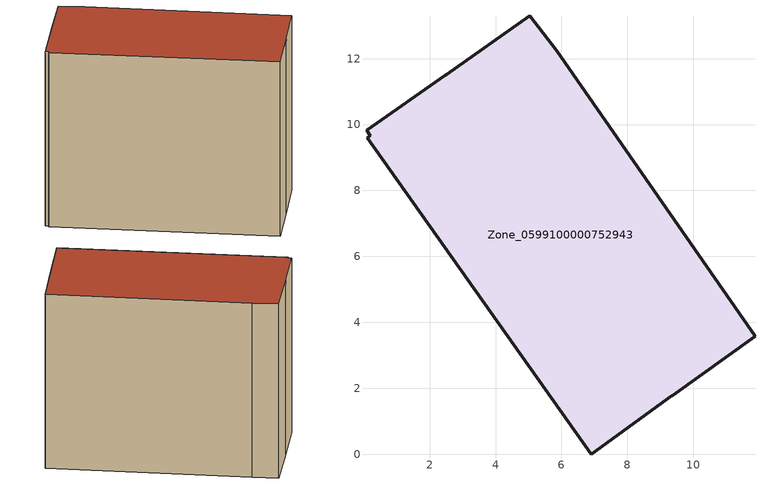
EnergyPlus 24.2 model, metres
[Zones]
Zone_0599100000752943
 floor ground (C_G): 0.11,9.6 0.2,9.66 0.09,9.82 2.47,11.49 2.5,11.52 5.04,13.3 5.85,12.23 11.87,3.58 9.37,1.78 9.35,1.77 6.9,0 z0
 wall outside (C_F): 5.04,13.3 2.5,11.52 2.47,11.49 0.09,9.82 0.2,9.66 0.11,9.6 6.9,0 9.35,1.77 9.37,1.78 11.87,3.58 5.85,12.23 5.04,13.3 z0:9.51
 roof outside (C_R): 0.2,9.66 0.11,9.6 6.9,0 9.35,1.77 9.37,1.78 11.87,3.58 5.85,12.23 5.04,13.3 2.5,11.52 2.47,11.49 0.09,9.82 z9.51
[BUILDING]
Pand.0599100000752943: North Axis=0; Terrain=City; Loads Convergence Tolerance Value=0.04; Temperature Convergence Tolerance Value=0.4; Solar Distribution=FullExterior; Maximum Number of Warmup Days=25; Minimum Number of Warmup Days=1
[Site:Location]
Rotterdam.The.Hague.AP_ZH_NLD Design_Conditions: Latitude=51.96; Longitude=4.45; Time Zone=1; Elevation=-4.5
[SITE:GROUNDTEMPERATURE:BUILDINGSURFACE]
18, 18, 18, 18, 18, 18, 18, 18, 18, 18, 18, 18
[MATERIAL] Thermal Absorptance=0.9; Solar Absorptance=0.7; Visible Absorptance=0.7
Name | Roughness | Thickness | Conductivity | Density | Specific Heat
G.TC.2006-2014 | MediumSmooth | 0.15 | 0.06 | 540 | 1210
F.TC.2006-2014 | Rough | 0.3 | 0.12 | 1920 | 840
R.TC.2006-2014 | MediumRough | 0.2 | 0.08 | 1500 | 1000
[CONSTRUCTION]
C_G: G.TC.2006-2014
C_F: F.TC.2006-2014
C_R: R.TC.2006-2014
[ZONE]
Zone_0599100000752943: Type=1; Multiplier=1; Ceiling Height=Autocalculate; Volume=Autocalculate; Floor Area=autocalculate; Part of Total Floor Area=Yes
[ZONEINFILTRATION:DESIGNFLOWRATE]
Infil_Zone_0599100000752943: Zone or ZoneList or Space or SpaceList=Zone_0599100000752943; Schedule=AlwaysOn; Design Flow Rate Calculation Method=Flow/Area; Flow Rate per Floor Area=0.0015; Constant Term Coefficient=1; Temperature Term Coefficient=0; Velocity Term Coefficient=0; Velocity Squared Term Coefficient=0
[HVACTEMPLATE:ZONE:IDEALLOADSAIRSYSTEM]
Zone_0599100000752943: Maximum Heating Supply Air Temperature=50; Minimum Cooling Supply Air Temperature=13; Maximum Heating Supply Air Humidity Ratio=0.0156; Minimum Cooling Supply Air Humidity Ratio=0.0077; Heating Limit=NoLimit; Cooling Limit=NoLimit; Dehumidification Control Type=ConstantSensibleHeatRatio; Cooling Sensible Heat Ratio=0.7; Dehumidification Setpoint=60; Humidification Control Type=None; Humidification Setpoint=30; Outdoor Air Method=None; Outdoor Air Flow Rate per Person=0.00944; Outdoor Air Flow Rate per Zone Floor Area=0; Outdoor Air Flow Rate per Zone=0; Demand Controlled Ventilation Type=None; Outdoor Air Economizer Type=NoEconomizer; Heat Recovery Type=None; Sensible Heat Recovery Effectiveness=0.7; Latent Heat Recovery Effectiveness=0.65
[ZONECONTROL:THERMOSTAT]
ThermostatControl_Zone_0599100000752943: Zone or ZoneList=Zone_0599100000752943; Control Type Schedule=DualSetpointControlType; Control 1=Thermostat_Zone_0599100000752943; Temperature Difference Between Cutout And Setpoint=0
[THERMOSTATSETPOINT:DUALSETPOINT]
Thermostat_Zone_0599100000752943: Heating Setpoint Temperature Schedule=HeatingSetpoint_Zone_0599100000752943; Cooling Setpoint Temperature Schedule=CoolingSetpoint_Zone_0599100000752943
[SCHEDULE:COMPACT]
HeatingSetpoint_Zone_0599100000752943: Through: 12/31, For: AllDays, Until: 24:00, 21
CoolingSetpoint_Zone_0599100000752943: Through: 12/31, For: AllDays, Until: 24:00, 24
DualSetpointControlType: Through: 12/31, For: AllDays, Until: 24:00, 4
AlwaysOn: Through: 12/31, For: AllDays, Until: 24:00, 1
